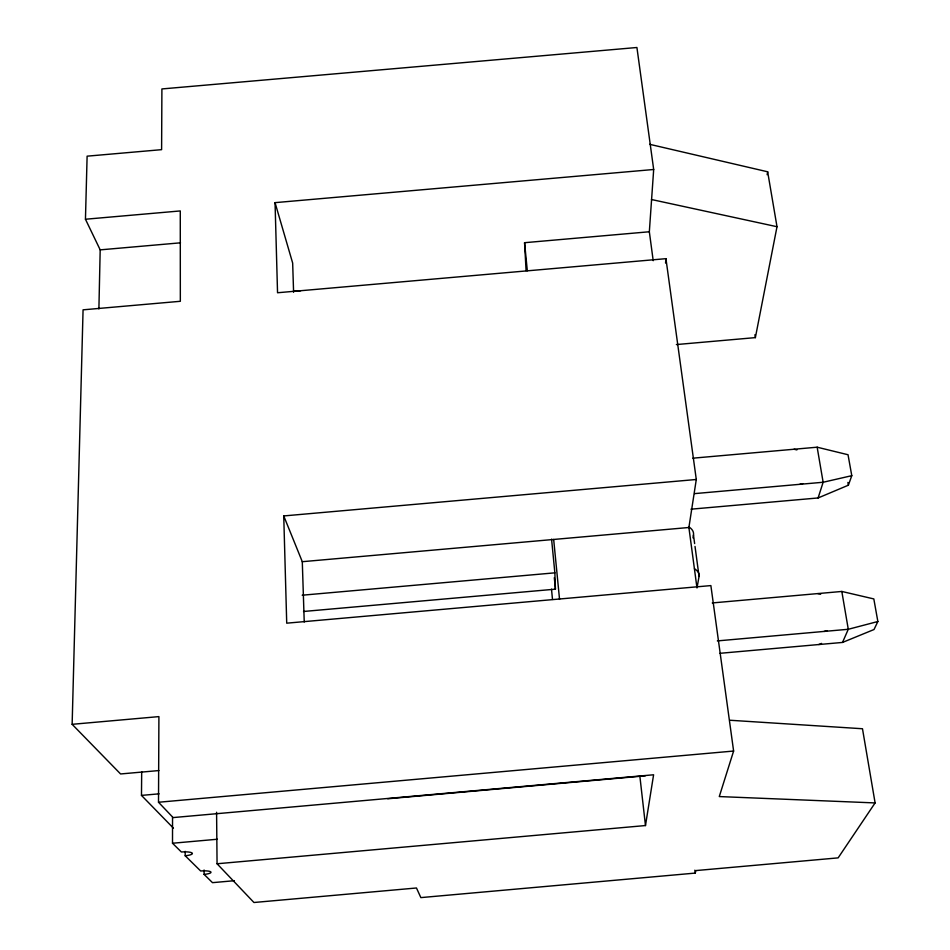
<?xml version="1.0" encoding="UTF-8"?>
<svg xmlns="http://www.w3.org/2000/svg" width="950" height="950" viewBox="0 0 950 950"><rect width="100%" height="100%" fill="white"/><g stroke="black" fill="none" stroke-linecap="round" stroke-linejoin="round"><path stroke-width="1.43" d="M185.191 851.354L185.203 855.76A9.132 2.007 -2.5 0 0 192.209 853.076A9.132 2.007 -2.5 0 0 181.379 851.996L172.508 843.244L172.544 817.154M216.588 812.274L217.063 863.764L645.477 825.55L653.6 774.784L173.102 817.582L158.507 802.251L158.911 716.609L72.141 724.316L83.066 309.831L180.334 301.293L180.274 210.936L85.452 219.236L87.115 156.168L161.607 149.661L161.904 88.944L636.916 47.5L653.683 169.492L649.337 231.764L653.208 260.704M173.434 828.163L141.479 795.399L141.692 771.721M98.895 308.916L100.189 249.862L85.452 219.236M665.558 263.055L665.938 258.673L277.543 292.754L275.049 202.647L653.683 169.492M696.884 587.231L688.893 527.499L696.291 479.489L665.938 258.673M693.001 537.878L693.476 534.981A44.721 16.708 -6.8 0 0 688.857 526.882M767.149 174.717L767.659 171.796L649.669 144.317M696.979 587.967L699.057 576.448L695.02 546.428M676.376 344.565L755.369 337.618L777.005 226.717L767.659 171.796M217.063 863.764L253.947 902.5L416.468 887.989L420.862 897.607L695.198 873.097L695.994 870.568L838.137 857.874L875.104 802.928L862.481 728.745L729.659 720.231M696.291 479.489L283.741 515.933L286.722 623.176L710.873 585.592L733.614 751.046L719.281 796.563L875.104 802.928M690.982 509.188L818.104 497.954L823.139 482.256L817.154 447.201L692.811 458.185M818.104 497.954L848.386 485.201L851.782 475.677L848.029 454.741L817.154 447.201M720.017 653.303L842.508 642.438L848.279 629.28L841.819 591.458L712.274 602.941M841.819 591.458L873.822 598.928L877.859 621.514L874.012 629.529L842.508 642.438M818.829 644.539L821.56 643.411M877.859 621.514L848.279 629.28L717.345 640.906M824.089 631.429L826.916 630.693M799.852 484.31L802.738 483.657M851.782 475.677L823.139 482.256L694.581 493.62M283.741 515.933L302.29 561.699L688.893 527.499M302.183 595.211L554.859 572.838L551.57 539.173M303.525 611.479L555.429 589.166L554.859 572.838M158.911 770.557L120.579 773.965L72.141 724.316M141.479 795.399L159.101 793.832M158.507 802.251L733.614 751.046M387.754 798.772L645.359 775.818M172.508 843.244L217.36 839.242M234.365 880.709L212.491 882.657L204.107 874.392L204.084 869.998M100.189 249.862L180.5 242.82M526.086 270.714L524.566 242.701L649.337 231.764M293.372 291.329L300.723 290.688M651.451 199.512L777.005 226.717M817.855 593.584L820.646 594.237M794.081 449.243L796.896 449.92M185.203 855.76L200.652 870.984A8.669 1.817 -2.8 0 1 210.876 871.934A8.669 1.817 -2.8 0 1 204.107 874.392M275.049 202.647L292.659 263.043L293.598 292.267M847.899 482.434L848.386 485.201M754.906 334.733L755.369 337.618M693.476 534.981L694.628 543.566M694.842 870.176L695.198 873.097M639.849 776.043L645.477 825.55M524.566 242.701L527.321 270.774M553.672 539.469L559.55 599.403M554.313 577.695L555.429 589.166M551.499 589.154L552.496 599.438M302.29 561.699L304.238 622.024M694.462 568.765A45.196 15.877 -6.7 0 1 699.057 576.448"/></g></svg>
